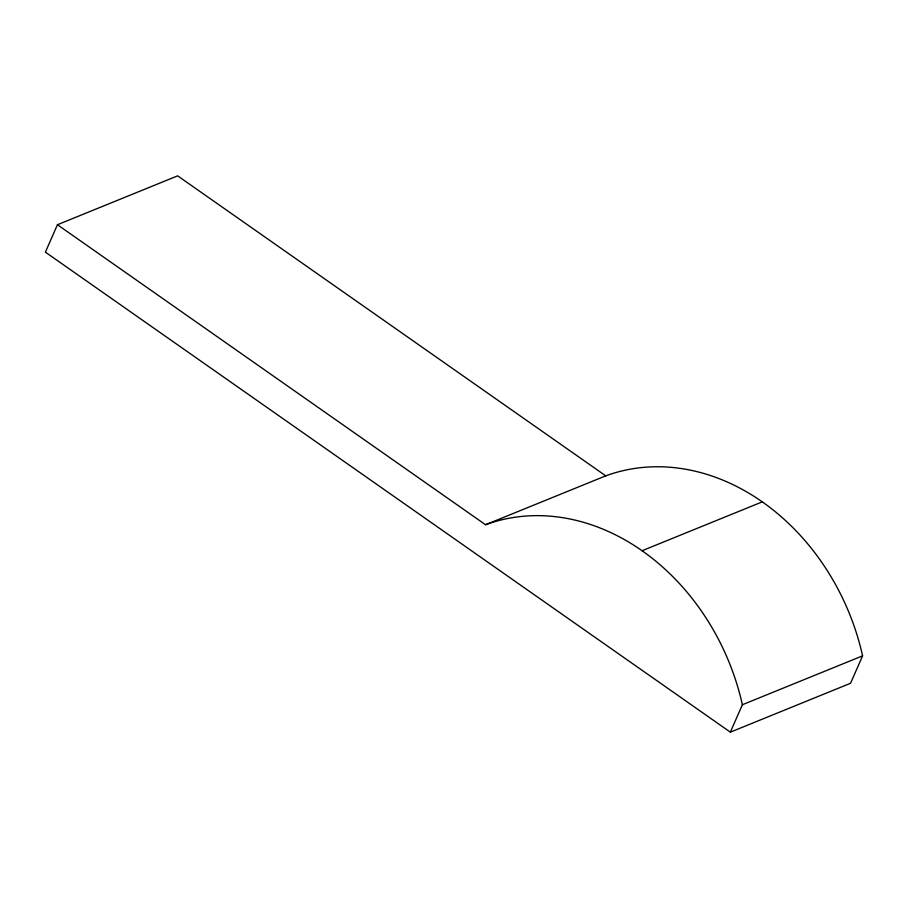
<?xml version="1.0" encoding="UTF-8"?>
<svg xmlns="http://www.w3.org/2000/svg" width="908" height="908" viewBox="0 0 908 908"><rect width="100%" height="100%" fill="white"/><g stroke="black" fill="none" stroke-linecap="round" stroke-linejoin="round"><path stroke-width="1.36" d="M57.442 224.73L45.4 252.152L730.35 732.154L850.558 683.27L862.6 655.848A219.282 178.762 67.9 0 0 605.75 475.849L177.65 175.846L57.442 224.73L485.53 524.733A219.282 178.762 67.9 0 1 742.381 704.733L862.6 655.848M730.35 732.154L742.381 704.733M485.53 524.733L605.75 475.849M642.047 550.747L762.266 501.863"/></g></svg>
